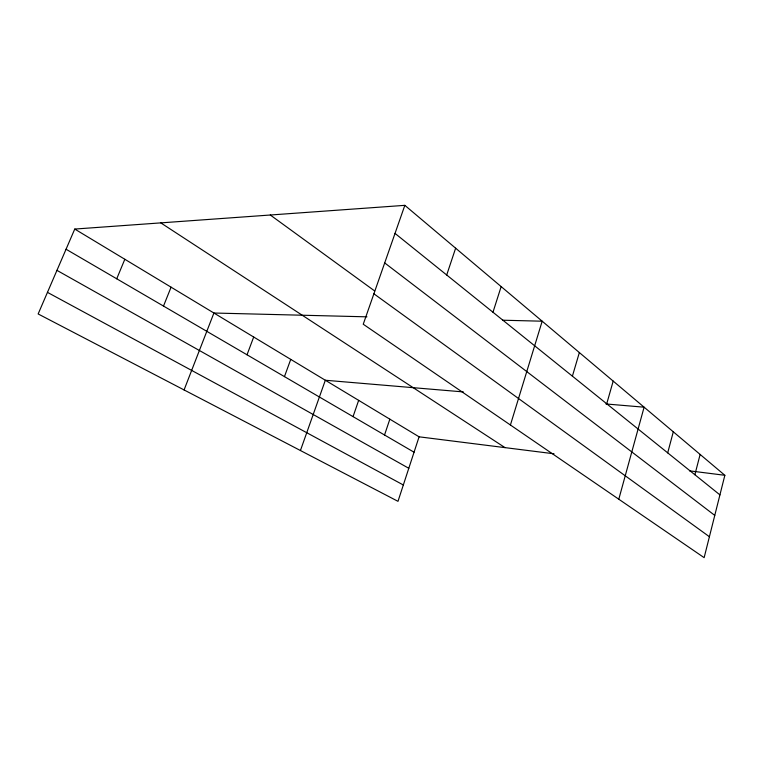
<?xml version="1.0" encoding="UTF-8"?>
<svg xmlns="http://www.w3.org/2000/svg" width="763" height="763" viewBox="0 0 763 763"><rect width="100%" height="100%" fill="white"/><g stroke="black" fill="none" stroke-linecap="round" stroke-linejoin="round"><path stroke-width="1.14" d="M724.85 475.292L704.144 557.658L363.245 324.227L404.838 205.342L724.85 475.292L689.533 470.847M694.874 474.729L700.129 454.433M667.701 452.86L673.3 431.81M618.793 499.212L644.106 407.184L605.927 403.961M606.728 403.789L613.185 381.099M572.403 376.159L579.355 352.554M510.418 425.001L542.178 321.204L502.588 320.212M492.974 312.239L501.157 286.592M74.755 229.062L419.087 436.817L397.99 501.329L38.15 313.955L74.755 229.062L404.838 205.342M446.698 274.995L455.635 248.194M384.533 434.996L389.845 419.173M353.05 416.627L358.658 400.356M300.431 450.523L325.334 380.251L463.341 391.915M284.456 376.626L290.741 359.383M247.021 354.785L253.688 337.027M184.074 389.941L213.907 313.021L366.946 316.836M163.501 306.068L171.074 287.184M116.729 278.791L124.827 259.277M419.087 436.817L554.014 453.794M47.459 292.363L403.331 484.991M56.948 270.36L408.796 468.291M66.057 249.234L414.051 452.211M160.802 222.882L505.02 447.633M373.889 293.793L709.409 536.732M270.302 215.013L374.7 290.98M384.695 262.92L714.769 515.397M395.024 233.402L719.929 494.891"/></g></svg>
